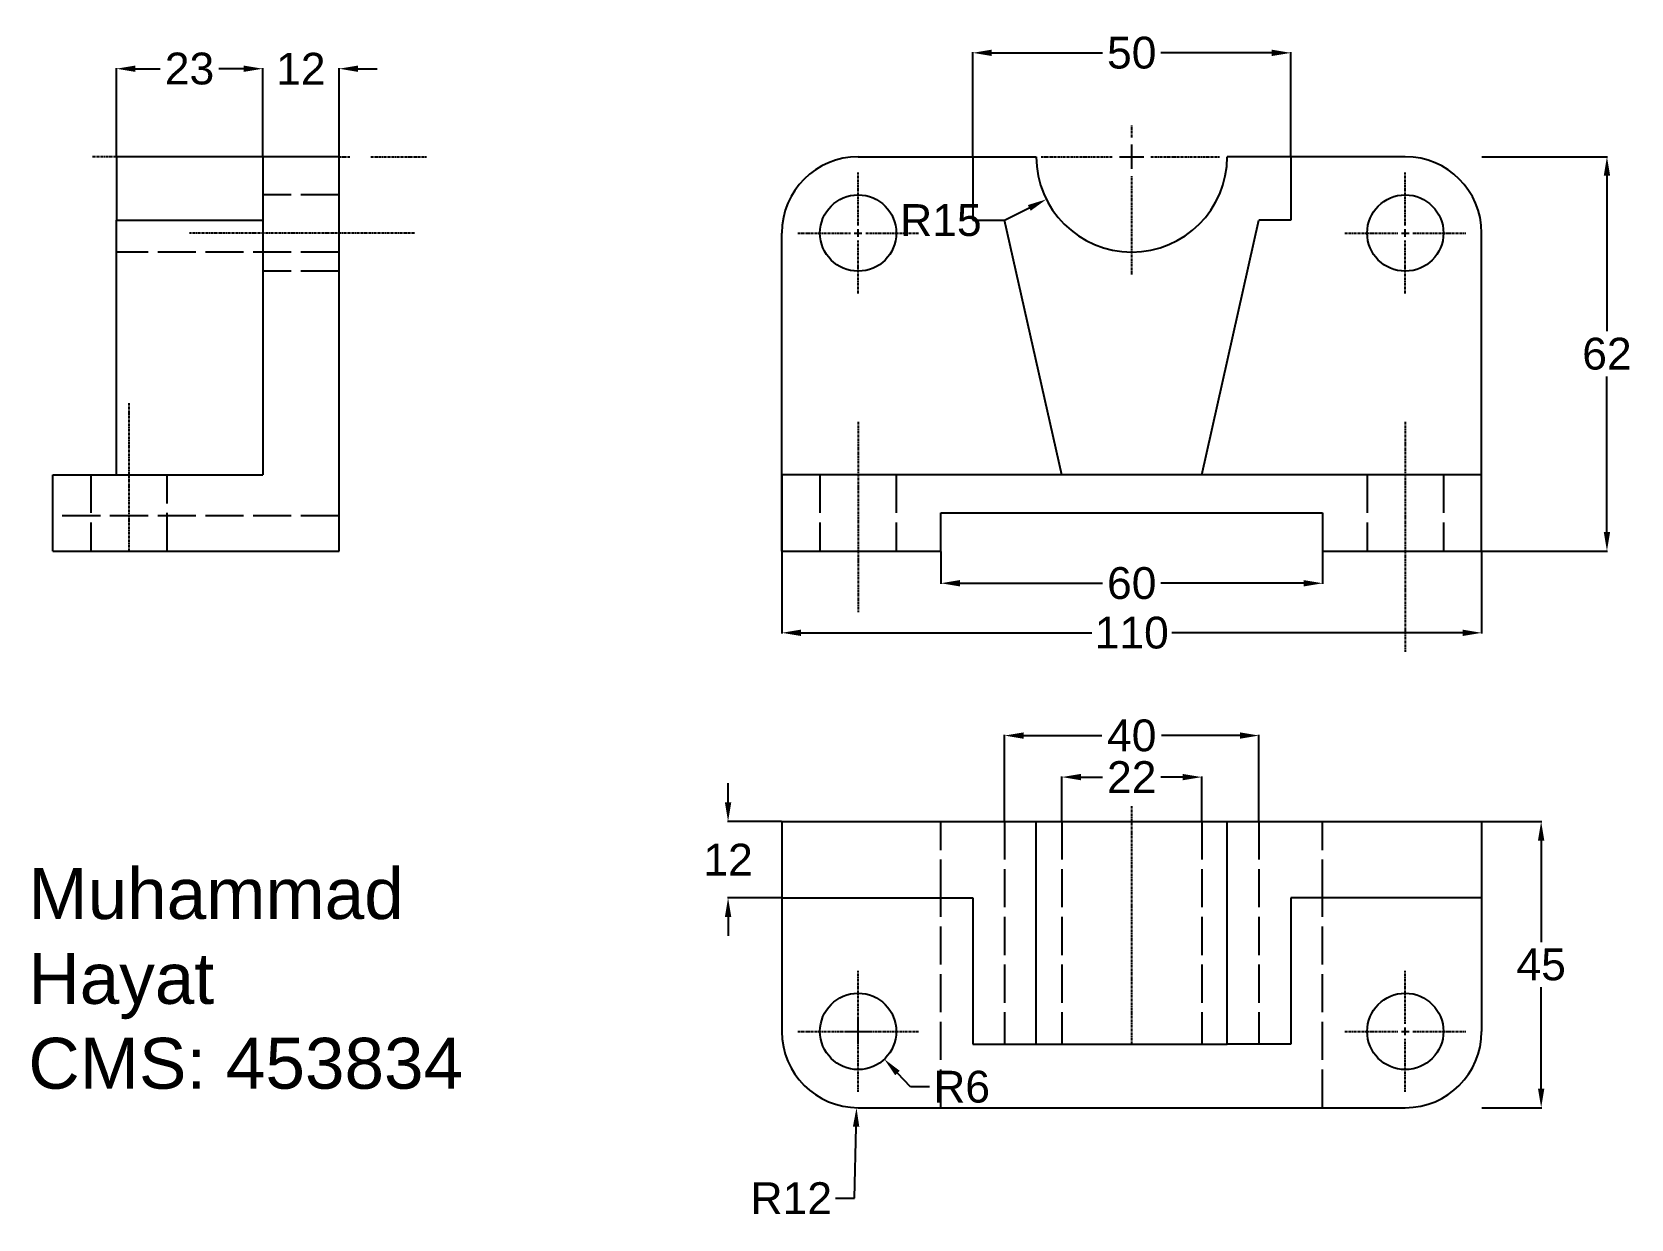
# Model space of a CAD drawing. Header units: inches. Extents: x -433 to 411, y -257 to 253.
# Drawn here: x 116.8 to 368.2, y -257.5 to -70.9 of the extents above; entities that cross this region are included whole.
import ezdxf

# ---------------------------------------------------------------- set-up
doc = ezdxf.new("R2010")
doc.units = ezdxf.units.IN
doc.header["$MEASUREMENT"] = 0
doc.linetypes.add('AM_ISO02W050', pattern=[7.5, 6, -1.5])
doc.linetypes.add('CENTER2', pattern=[1.125, 0.75, -0.125, 0.125, -0.125])
doc.layers.add('Center lines', color=80, linetype='CENTER2')
doc.layers.add('Centre Line', color=100, linetype='CENTER2', plot=False)
doc.layers.add('Hidden Line', color=7, linetype='AM_ISO02W050', plot=False)
doc.layers.add('Dimensions', color=7, linetype='Continuous', true_color=0xffffff)
doc.styles.get("Standard").update_dxf_attribs({"font": 'arial.ttf'})
doc.dimstyles.new('000001CC1E3200C8', dxfattribs={"dimtxt": 5, "dimasz": 3.001, "dimexe": 0.1, "dimexo": 0.05, "dimgap": 1, "dimtad": 0, "dimtih": 1, "dimtoh": 1, "dimdec": 0, "dimzin": 7, "dimdsep": 46, "dimtxsty": 'Standard', "dimcen": 1.9, "dimclrd": 30, "dimclre": 30, "dimclrt": 3, "dimadec": 0, "dimazin": 2, "dimtp": 0.1, "dimtm": 0.1, "dimtfac": 0.71, "dimtdec": 0, "dimtix": 1, "dimtofl": 0, "dimtmove": 1, "dimatfit": 2, "dimfxl": 1, "dimtolj": 1, "dimtzin": 7, "dimlwd": -1, "dimlwe": -1, "dimarcsym": 0})

# ---------------------------------------------------------------- blocks, each defined once
blk = doc.blocks.new('*U84')
at = {"layer": 'Center lines', "color": 0, "linetype": 'CENTER2', "ltscale": 0.5, "transparency": 16777216}
for p, q in [((0, 1.2), (0, 9.5)), ((-9.5, 0), (-1.199999999999999, 0)), ((1.2, 0), (9.5, 0)), ((0, -9.5), (0, -1.199999999999999))]:
    blk.add_line(p, q, dxfattribs=at)
at = {"layer": 'Center lines', "color": 0, "linetype": 'Continuous', "ltscale": 0.5, "transparency": 16777216}
for p, q in [((-0.6000000000000001, 0), (0.6000000000000001, 0)), ((0, -0.6000000000000001), (0, 0.6000000000000001))]:
    blk.add_line(p, q, dxfattribs=at)
blk = doc.blocks.new('*U86')
at = {"layer": 'Center lines', "color": 0, "linetype": 'CENTER2', "ltscale": 0.5, "transparency": 16777216}
for p, q in [((0, 1.2), (0, 9.5)), ((-9.5, 0), (-1.199999999999999, 0)), ((1.2, 0), (9.5, 0)), ((0, -9.5), (0, -1.199999999999999))]:
    blk.add_line(p, q, dxfattribs=at)
at = {"layer": 'Center lines', "color": 0, "linetype": 'Continuous', "ltscale": 0.5, "transparency": 16777216}
for p, q in [((-0.6000000000000001, 0), (0.6000000000000001, 0)), ((0, -0.6000000000000001), (0, 0.6000000000000001))]:
    blk.add_line(p, q, dxfattribs=at)
blk = doc.blocks.new('*U87')
at = {"layer": 'Center lines', "color": 0, "linetype": 'CENTER2', "ltscale": 0.5, "transparency": 16777216}
for p, q in [((0, 3), (0, 5)), ((-14.25648309229928, 0), (-3, 0)), ((3, 0), (13.84890824588092, 0)), ((0, -18.5), (0, -3))]:
    blk.add_line(p, q, dxfattribs=at)
at = {"layer": 'Center lines', "color": 0, "linetype": 'Continuous', "ltscale": 0.5, "transparency": 16777216}
for p, q in [((-1.5, 0), (1.5, 0)), ((0, -1.5), (0, 1.5))]:
    blk.add_line(p, q, dxfattribs=at)
blk = doc.blocks.new('*U88')
at = {"layer": 'Center lines', "color": 0, "linetype": 'CENTER2', "ltscale": 0.5, "transparency": 16777216}
for p, q in [((0, 1.2), (0, 9.5)), ((-9.5, 0), (-1.199999999999999, 0)), ((1.2, 0), (9.5, 0)), ((0, -9.5), (0, -1.199999999999999))]:
    blk.add_line(p, q, dxfattribs=at)
at = {"layer": 'Center lines', "color": 0, "linetype": 'Continuous', "ltscale": 0.5, "transparency": 16777216}
for p, q in [((-0.6000000000000001, 0), (0.6000000000000001, 0)), ((0, -0.6000000000000001), (0, 0.6000000000000001))]:
    blk.add_line(p, q, dxfattribs=at)
blk = doc.blocks.new('*U89')
at = {"layer": 'Center lines', "color": 0, "linetype": 'CENTER2', "ltscale": 0.5, "transparency": 16777216}
for p, q in [((0, 1.2), (0, 9.5)), ((-9.5, 0), (-1.199999999999999, 0)), ((1.2, 0), (9.5, 0)), ((0, -9.5), (0, -1.199999999999999))]:
    blk.add_line(p, q, dxfattribs=at)
at = {"layer": 'Center lines', "color": 0, "linetype": 'Continuous', "ltscale": 0.5, "transparency": 16777216}
for p, q in [((-0.6000000000000001, 0), (0.6000000000000001, 0)), ((0, -0.6000000000000001), (0, 0.6000000000000001))]:
    blk.add_line(p, q, dxfattribs=at)
blk = doc.blocks.new('*U90')
at = {"layer": 'Center lines', "color": 0, "linetype": 'CENTER2', "ltscale": 0.5, "transparency": 16777216}
blk.add_line((0, 14.30809777338139), (0, -15.57724505185229), dxfattribs=at)
blk = doc.blocks.new('*U91')
at = {"layer": 'Center lines', "color": 0, "linetype": 'CENTER2', "ltscale": 0.5, "transparency": 16777216}
blk.add_line((0, 17.15432112176243), (0, -19.07724505185229), dxfattribs=at)
blk = doc.blocks.new('*D94')
at = {"layer": 'Dimensions', "color": 30, "linetype": 'ByBlock', "transparency": 16777216}
for p, q in [((264.6984468691999, -90.42261820611311), (264.6984468691999, -74.05000037882238)), ((267.6994468691998, -74.15000037882237), (285.1258002116282, -74.15000037882237)), ((311.6974468691999, -74.15000037882237), (294.2710935267715, -74.15000037882237)), ((314.6984468691999, -90.42261820611311), (314.6984468691999, -74.05000037882238))]:
    blk.add_line(p, q, dxfattribs=at)
at = {"layer": 'Dimensions', "color": 30, "transparency": 16777216}
for points in [[(267.6994468691998, -73.6498337121557), (267.6994468691998, -74.65016704548904), (264.6984468691999, -74.15000037882237)], [(311.6974468691999, -73.6498337121557), (311.6974468691999, -74.65016704548904), (314.6984468691999, -74.15000037882237)]]:
    blk.add_solid(points, dxfattribs=at)
at = {"layer": 'Dimensions', "color": 3, "transparency": 16777216, "insert": (289.6984468691999, -74.15000037882237), "char_height": 5, "attachment_point": 5}
blk.add_mtext('\\A1;50', dxfattribs=at)
blk = doc.blocks.new('*D95')
at = {"layer": 'Dimensions', "color": 30, "transparency": 16777216}
for p, q in [((287.7984468691999, -90.47261820611311), (291.5984468691998, -90.47261820611315)), ((289.6984468691999, -92.37261820611313), (289.6984468691999, -88.57261820611312))]:
    blk.add_line(p, q, dxfattribs=at)
at = {"layer": 'Dimensions', "color": 30, "linetype": 'ByBlock', "transparency": 16777216}
for p, q in [((266.6974468691999, -100.4726182061131), (269.6984468691999, -100.4726182061131)), ((269.6984468691999, -100.4726182061131), (273.5978630040094, -98.52291013870831))]:
    blk.add_line(p, q, dxfattribs=at)
at = {"layer": 'Dimensions', "color": 30, "transparency": 16777216}
blk.add_solid([(273.3741816706602, -98.07554747200987), (273.8215443373587, -98.97027280540678), (276.2820390042002, -97.18082213861294)], dxfattribs=at)
at = {"layer": 'Dimensions', "color": 3, "transparency": 16777216, "insert": (259.7049502798411, -100.4726182061131), "char_height": 5, "attachment_point": 5}
blk.add_mtext('\\A1;R15', dxfattribs=at)
blk = doc.blocks.new('*D96')
at = {"layer": 'Dimensions', "color": 30, "linetype": 'ByBlock', "transparency": 16777216}
for p, q in [((234.6984468691999, -152.5226182061131), (234.6984468691999, -165.4209417936882)), ((344.6984468691999, -152.5226182061131), (344.6984468691999, -165.4209417936882)), ((237.6994468691999, -165.3209417936882), (283.4187742907551, -165.3209417936882)), ((341.6974468691999, -165.3209417936882), (295.9781194476446, -165.3209417936882))]:
    blk.add_line(p, q, dxfattribs=at)
at = {"layer": 'Dimensions', "color": 30, "transparency": 16777216}
for points in [[(237.6994468691999, -164.8207751270216), (237.6994468691999, -165.8211084603549), (234.6984468691999, -165.3209417936882)], [(341.6974468691999, -164.8207751270216), (341.6974468691999, -165.8211084603549), (344.6984468691999, -165.3209417936882)]]:
    blk.add_solid(points, dxfattribs=at)
at = {"layer": 'Dimensions', "color": 3, "transparency": 16777216, "insert": (289.6984468691999, -165.3209417936882), "char_height": 5, "attachment_point": 5}
blk.add_mtext('\\A1;110', dxfattribs=at)
blk = doc.blocks.new('*D97')
at = {"layer": 'Dimensions', "color": 30, "linetype": 'ByBlock', "transparency": 16777216}
for p, q in [((259.6984468691999, -152.5226182061118), (259.6984468691999, -157.6321826216254)), ((319.6984468691999, -152.5226182061118), (319.6984468691999, -157.6321826216254)), ((262.6994468691998, -157.5321826216255), (285.1121576468261, -157.5321826216255)), ((316.6974468691999, -157.5321826216255), (294.2847360915737, -157.5321826216255))]:
    blk.add_line(p, q, dxfattribs=at)
at = {"layer": 'Dimensions', "color": 30, "transparency": 16777216}
for points in [[(262.6994468691998, -157.0320159549588), (262.6994468691998, -158.0323492882921), (259.6984468691999, -157.5321826216255)], [(316.6974468691999, -157.0320159549588), (316.6974468691999, -158.0323492882921), (319.6984468691999, -157.5321826216255)]]:
    blk.add_solid(points, dxfattribs=at)
at = {"layer": 'Dimensions', "color": 3, "transparency": 16777216, "insert": (289.6984468691999, -157.5321826216255), "char_height": 5, "attachment_point": 5}
blk.add_mtext('\\A1;60', dxfattribs=at)
blk = doc.blocks.new('*D98')
at = {"layer": 'Dimensions', "color": 30, "linetype": 'ByBlock', "transparency": 16777216}
for p, q in [((344.7484468691991, -90.47261820611314), (364.4871497222346, -90.47261820611313)), ((364.3871497222345, -93.47361820611313), (364.3871497222345, -117.9197532675047)), ((364.3871497222346, -149.4716182061132), (364.3871497222345, -125.0254831447216)), ((344.7484468692, -152.4726182061132), (364.4871497222346, -152.4726182061132))]:
    blk.add_line(p, q, dxfattribs=at)
at = {"layer": 'Dimensions', "color": 30, "transparency": 16777216}
for points in [[(363.8869830555679, -93.47361820611313), (364.8873163889012, -93.47361820611313), (364.3871497222345, -90.47261820611313)], [(363.886983055568, -149.4716182061132), (364.8873163889012, -149.4716182061132), (364.3871497222346, -152.4726182061132)]]:
    blk.add_solid(points, dxfattribs=at)
at = {"layer": 'Dimensions', "color": 3, "transparency": 16777216, "insert": (364.3871497222345, -121.4726182061132), "char_height": 5, "attachment_point": 5}
blk.add_mtext('\\A1;62', dxfattribs=at)
blk = doc.blocks.new('*D99')
at = {"layer": 'Dimensions', "color": 30, "linetype": 'ByBlock', "transparency": 16777216}
for p, q in [((226.254262491988, -191.9709838042398), (226.254262491988, -188.9699838042398)), ((234.6484468691991, -194.9719838042398), (226.154262491988, -194.9719838042398)), ((234.6484468691991, -206.9719838042398), (226.154262491988, -206.9719838042398)), ((226.254262491988, -209.9729838042398), (226.254262491988, -212.9739838042398))]:
    blk.add_line(p, q, dxfattribs=at)
at = {"layer": 'Dimensions', "color": 30, "transparency": 16777216}
for points in [[(225.7540958253213, -191.9709838042398), (226.7544291586547, -191.9709838042398), (226.254262491988, -194.9719838042398)], [(225.7540958253213, -209.9729838042398), (226.7544291586547, -209.9729838042398), (226.254262491988, -206.9719838042398)]]:
    blk.add_solid(points, dxfattribs=at)
at = {"layer": 'Dimensions', "color": 3, "transparency": 16777216, "insert": (226.2542624919879, -200.9719838042398), "char_height": 5, "attachment_point": 5}
blk.add_mtext('\\A1;12', dxfattribs=at)
blk = doc.blocks.new('*D100')
at = {"layer": 'Dimensions', "color": 30, "linetype": 'ByBlock', "transparency": 16777216}
for p, q in [((344.7484468691991, -194.9719838042398), (354.1485966962462, -194.9719838042398)), ((354.0485966962461, -197.9729838042398), (354.0485966962461, -213.929350789233)), ((354.0485966962461, -236.9709838042398), (354.0485966962461, -221.0146168192466)), ((344.7484468692, -239.9719838042398), (354.1485966962462, -239.9719838042398))]:
    blk.add_line(p, q, dxfattribs=at)
at = {"layer": 'Dimensions', "color": 30, "transparency": 16777216}
for points in [[(353.5484300295795, -197.9729838042398), (354.5487633629128, -197.9729838042398), (354.0485966962461, -194.9719838042398)], [(353.5484300295795, -236.9709838042398), (354.5487633629128, -236.9709838042398), (354.0485966962461, -239.9719838042398)]]:
    blk.add_solid(points, dxfattribs=at)
at = {"layer": 'Dimensions', "color": 3, "transparency": 16777216, "insert": (354.048596696246, -217.4719838042399), "char_height": 5, "attachment_point": 5}
blk.add_mtext('\\A1;45', dxfattribs=at)
blk = doc.blocks.new('*D101')
at = {"layer": 'Dimensions', "color": 30, "transparency": 16777216}
for p, q in [((246.6984468691988, -229.8719838042395), (246.6984468691987, -226.0719838042395)), ((244.7984468691988, -227.9719838042395), (248.5984468691988, -227.9719838042395))]:
    blk.add_line(p, q, dxfattribs=at)
at = {"layer": 'Dimensions', "color": 30, "linetype": 'ByBlock', "transparency": 16777216}
for p, q in [((246.1345720152019, -254.1910292931861), (246.3759053332962, -242.9695158664709)), ((243.1335720152019, -254.1910292931861), (246.1345720152019, -254.1910292931861))]:
    blk.add_line(p, q, dxfattribs=at)
at = {"layer": 'Dimensions', "color": 30, "transparency": 16777216}
blk.add_solid([(245.8758542953793, -242.9587616150961), (246.8759563712132, -242.9802701178457), (246.4404308415452, -239.9692096389692)], dxfattribs=at)
at = {"layer": 'Dimensions', "color": 3, "transparency": 16777216, "insert": (236.1854137614503, -254.1910292931861), "char_height": 5, "attachment_point": 5}
blk.add_mtext('\\A1;R12', dxfattribs=at)
blk = doc.blocks.new('*D93')
at = {"layer": 'Dimensions', "color": 30, "transparency": 16777216}
for p, q in [((246.6984468691971, -229.871983804241), (246.6984468691971, -226.071983804241)), ((244.7984468691971, -227.971983804241), (248.5984468691971, -227.971983804241))]:
    blk.add_line(p, q, dxfattribs=at)
at = {"layer": 'Dimensions', "color": 30, "linetype": 'ByBlock', "transparency": 16777216}
for p, q in [((254.9326500545047, -236.7038737430276), (252.8737562235509, -234.5205374902116)), ((257.9336500545047, -236.7038737430276), (254.9326500545047, -236.7038737430276))]:
    blk.add_line(p, q, dxfattribs=at)
at = {"layer": 'Dimensions', "color": 30, "transparency": 16777216}
blk.add_solid([(253.2376455990202, -234.177388518386), (252.5098668480816, -234.8636864620372), (250.8148623925972, -232.3372012373956)], dxfattribs=at)
at = {"layer": 'Dimensions', "color": 3, "transparency": 16777216, "insert": (262.9633226329495, -236.7038737430276), "char_height": 5, "attachment_point": 5}
blk.add_mtext('\\A1;R6', dxfattribs=at)
blk = doc.blocks.new('*D102')
at = {"layer": 'Dimensions', "color": 30, "linetype": 'ByBlock', "transparency": 16777216}
for p, q in [((278.6984468691999, -194.9219838042392), (278.6984468691999, -187.9010388193095)), ((281.6994468691998, -188.0010388193095), (285.1002204026241, -188.0010388193095)), ((297.6974468691999, -188.0010388193095), (294.2966733357756, -188.0010388193095)), ((300.6984468691999, -194.9219838042392), (300.6984468691999, -187.9010388193095))]:
    blk.add_line(p, q, dxfattribs=at)
at = {"layer": 'Dimensions', "color": 30, "transparency": 16777216}
for points in [[(281.6994468691998, -187.5008721526429), (281.6994468691998, -188.5012054859762), (278.6984468691999, -188.0010388193095)], [(297.6974468691999, -187.5008721526429), (297.6974468691999, -188.5012054859762), (300.6984468691999, -188.0010388193095)]]:
    blk.add_solid(points, dxfattribs=at)
at = {"layer": 'Dimensions', "color": 3, "transparency": 16777216, "insert": (289.6984468691999, -188.0010388193095), "char_height": 5, "attachment_point": 5}
blk.add_mtext('\\A1;22', dxfattribs=at)
blk = doc.blocks.new('*D103')
at = {"layer": 'Dimensions', "color": 30, "linetype": 'ByBlock', "transparency": 16777216}
for p, q in [((269.6984468691999, -194.9219838042392), (269.6984468691999, -181.3748942850238)), ((272.6994468691998, -181.4748942850238), (285.0251862962122, -181.4748942850238)), ((306.6974468691999, -181.4748942850238), (294.3717074421876, -181.4748942850238)), ((309.6984468691999, -194.9219838042392), (309.6984468691999, -181.3748942850238))]:
    blk.add_line(p, q, dxfattribs=at)
at = {"layer": 'Dimensions', "color": 30, "transparency": 16777216}
for points in [[(272.6994468691998, -180.9747276183571), (272.6994468691998, -181.9750609516904), (269.6984468691999, -181.4748942850238)], [(306.6974468691999, -180.9747276183571), (306.6974468691999, -181.9750609516904), (309.6984468691999, -181.4748942850238)]]:
    blk.add_solid(points, dxfattribs=at)
at = {"layer": 'Dimensions', "color": 3, "transparency": 16777216, "insert": (289.6984468691999, -181.4748942850238), "char_height": 5, "attachment_point": 5}
blk.add_mtext('\\A1;40', dxfattribs=at)
blk = doc.blocks.new('*U92')
at = {"layer": 'Center lines', "color": 0, "linetype": 'CENTER2', "ltscale": 0.5, "transparency": 16777216}
blk.add_line((0, -5.999999999999796), (0, 17.24611595023405), dxfattribs=at)
blk = doc.blocks.new('*D104')
at = {"layer": 'Dimensions', "color": 30, "linetype": 'ByBlock', "transparency": 16777216}
for p, q in [((130.1069261956727, -90.42261820611175), (130.1069261956727, -76.54783383615487)), ((133.1079261956727, -76.64783383615486), (136.9831199200929, -76.64783383615486)), ((150.1059261956727, -76.64783383615486), (146.2307324712525, -76.64783383615486)), ((153.1069261956727, -90.42261820611175), (153.1069261956727, -76.54783383615487))]:
    blk.add_line(p, q, dxfattribs=at)
at = {"layer": 'Dimensions', "color": 30, "transparency": 16777216}
for points in [[(133.1079261956727, -76.14766716948819), (133.1079261956727, -77.14800050282153), (130.1069261956727, -76.64783383615486)], [(150.1059261956727, -76.14766716948819), (150.1059261956727, -77.14800050282153), (153.1069261956727, -76.64783383615486)]]:
    blk.add_solid(points, dxfattribs=at)
at = {"layer": 'Dimensions', "color": 3, "transparency": 16777216, "insert": (141.6069261956727, -76.64783383615486), "char_height": 5, "attachment_point": 5}
blk.add_mtext('\\A1;23', dxfattribs=at)
blk = doc.blocks.new('*D105')
at = {"layer": 'Dimensions', "color": 30, "linetype": 'ByBlock', "transparency": 16777216}
for p, q in [((150.1059261956727, -76.64783383615486), (147.1049261956727, -76.64783383615486)), ((153.1069261956727, -90.42261820611175), (153.1069261956727, -76.54783383615487)), ((165.1069261956727, -90.42261820611175), (165.1069261956727, -76.54783383615487)), ((168.1079261956727, -76.64783383615486), (171.1089261956727, -76.64783383615486))]:
    blk.add_line(p, q, dxfattribs=at)
at = {"layer": 'Dimensions', "color": 30, "transparency": 16777216}
for points in [[(150.1059261956727, -76.14766716948819), (150.1059261956727, -77.14800050282153), (153.1069261956727, -76.64783383615486)], [(168.1079261956727, -76.14766716948819), (168.1079261956727, -77.14800050282153), (165.1069261956727, -76.64783383615486)]]:
    blk.add_solid(points, dxfattribs=at)
at = {"layer": 'Dimensions', "color": 3, "transparency": 16777216, "insert": (159.1069261956727, -76.64783383615486), "char_height": 5, "attachment_point": 5}
blk.add_mtext('\\A1;12', dxfattribs=at)

msp = doc.modelspace()

# ---------------------------------------------------------------- linework, layer by layer
for p, q in [((153.1069261956727, -90.47261820611175), (130.1069261956727, -90.47261820611175)), ((130.1069261956727, -90.47261820611175), (130.1069261956727, -100.4726182061117)), ((165.1069261956727, -90.47261820611175), (153.1069261956727, -90.47261820611175)), ((153.1069261956727, -90.47261820611175), (153.1069261956727, -140.4726182061117)), ((165.1069261956727, -152.4726182061117), (165.1069261956727, -90.47261820611175)), ((246.6984468691999, -90.47261820611311), (264.6984468691999, -90.47261820611311)), ((264.6984468691999, -90.47261820611311), (264.6984468691999, -100.4726182061131)), ((264.6984468691999, -90.47261820611311), (274.6984468691999, -90.47261820611311)), ((314.6984468691999, -90.47261820611311), (304.6984468691999, -90.47261820611311)), ((332.6984468691999, -90.47261820611311), (314.6984468691999, -90.47261820611311)), ((314.6984468691999, -90.47261820611311), (314.6984468691999, -100.4726182061131)), ((130.1069261956727, -100.4726182061117), (153.1069261956727, -100.4726182061117)), ((130.1069261956727, -140.4726182061117), (130.1069261956727, -100.4726182061117)), ((264.6984468691999, -100.4726182061131), (269.6984468691999, -100.4726182061131)), ((278.6984468691999, -140.4726182061122), (269.6984468691999, -100.4726182061131)), ((300.6984468691999, -140.4726182061122), (309.6984468691999, -100.4726182061131)), ((314.6984468691999, -100.4726182061131), (309.6984468691999, -100.4726182061131)), ((234.6984468691999, -152.4726182061131), (234.6984468691999, -102.4726182061131)), ((344.6984468691999, -152.4726182061131), (344.6984468691999, -102.4726182061131)), ((120.1069261956727, -152.4726182061117), (120.1069261956727, -140.4726182061117)), ((120.1069261956727, -140.4726182061117), (153.1069261956727, -140.4726182061117)), ((344.6984468691999, -140.4726182061122), (234.6984468691999, -140.4726182061122)), ((234.6984468691999, -140.4726182061122), (234.6984468691999, -152.4726182061122)), ((344.6984468691999, -140.4726182061122), (300.6984468691999, -140.4726182061122)), ((344.6984468691999, -152.4726182061122), (344.6984468691999, -140.4726182061122)), ((259.6984468691999, -152.4726182061117), (259.6984468691999, -146.4726182061117)), ((259.6984468691999, -146.4726182061117), (319.6984468691999, -146.4726182061117)), ((319.6984468691999, -146.4726182061117), (319.6984468691999, -152.4726182061117)), ((120.1069261956727, -152.4726182061117), (165.1069261956727, -152.4726182061117)), ((234.6984468691999, -152.4726182061117), (259.6984468691999, -152.4726182061117)), ((319.6984468691999, -152.4726182061117), (344.6984468691999, -152.4726182061117)), ((234.698446869199, -194.9719838042397), (274.698446869199, -194.9719838042392)), ((234.698446869199, -194.9719838042397), (234.698446869199, -206.9719838042397)), ((234.698446869199, -194.9719838042397), (234.698446869199, -227.9719838042397)), ((274.698446869199, -229.9719838042397), (274.698446869199, -194.9719838042397)), ((274.698446869199, -194.9719838042392), (304.698446869199, -194.9719838042392)), ((304.698446869199, -194.9719838042392), (344.698446869199, -194.9719838042397)), ((304.698446869199, -229.9719838042397), (304.698446869199, -194.9719838042397)), ((344.698446869199, -194.9719838042397), (344.698446869199, -206.9719838042397)), ((344.698446869199, -194.9719838042397), (344.698446869199, -227.9719838042397)), ((234.698446869199, -206.9719838042397), (264.698446869199, -206.9719838042397)), ((234.698446869199, -206.9719838042397), (234.698446869199, -227.9719838042392)), ((264.698446869199, -206.9719838042397), (264.698446869199, -229.9719838042397)), ((344.698446869199, -206.9719838042397), (314.698446869199, -206.9719838042397)), ((314.698446869199, -206.9719838042397), (314.698446869199, -229.9719838042397)), ((344.698446869199, -206.9719838042397), (344.698446869199, -227.9719838042397)), ((264.698446869199, -229.9719838042397), (274.698446869199, -229.9719838042397)), ((274.698446869199, -229.9719838042397), (304.698446869199, -229.9719838042397)), ((314.698446869199, -229.9719838042397), (304.698446869199, -229.9719838042397)), ((246.698446869199, -239.9719838042397), (332.698446869199, -239.9719838042397)), ((246.698446869199, -239.9719838042397), (259.698446869199, -239.9719838042397))]:
    msp.add_line(p, q)
for centre in [(246.6984468691999, -102.4726182061131), (332.6984468691999, -102.4726182061131), (246.698446869199, -227.9719838042397), (332.698446869199, -227.9719838042397)]:
    msp.add_circle(centre, 6)
for centre, radius, start, end in [((246.6984468691999, -102.4726182061131), 12, 90, 180), ((289.6984468691999, -90.47261820611311), 15, 180, 0), ((332.6984468691999, -102.4726182061131), 12, 0, 90), ((246.698446869199, -227.9719838042397), 12, 180, 270), ((332.698446869199, -227.9719838042397), 12, 270, 0)]:
    msp.add_arc(centre, radius, start, end)
at = {"layer": 'Center lines', "linetype": 'CENTER2', "ltscale": 0.5}
for p, q in [((130.1069261956727, -90.47261820611175), (126.3159460259876, -90.47261820611175)), ((165.1069261956727, -90.47261820611175), (166.8169453553519, -90.47261820611175)), ((170.081206413327, -90.47261820611175), (178.9067970815586, -90.47261820611175)), ((176.9858825261445, -102.4726182061127), (141.6069261956727, -102.4726182061131)), ((289.698446869199, -229.9719838042397), (289.6984468691971, -192.584372152643))]:
    msp.add_line(p, q, dxfattribs=at)
at = {"layer": 'Hidden Line'}
for p, q in [((165.1069261956727, -96.47261820611175), (153.1069261956727, -96.47261820611175)), ((165.1069261956727, -105.4726182061127), (130.1069261956727, -105.4726182061127)), ((165.1069261956727, -108.4726182061117), (153.1069261956727, -108.4726182061117)), ((126.1069261956727, -140.4726182061117), (126.1069261956727, -152.4726182061117)), ((138.1069261956727, -152.4726182061117), (138.1069261956727, -140.4726182061117)), ((240.6984468691999, -140.4726182061122), (240.6984468691999, -152.4726182061117)), ((252.6984468691999, -140.4726182061122), (252.6984468691999, -152.4726182061117)), ((326.6984468691999, -140.4726182061122), (326.6984468691999, -152.4726182061117)), ((338.6984468691999, -140.4726182061122), (338.6984468691999, -152.4726182061117)), ((165.1069261956718, -146.9066524638911), (120.1069261956727, -146.9066524638911)), ((259.698446869199, -206.9719838042397), (259.698446869199, -194.9719838042392)), ((269.6984468691999, -194.9719838042392), (269.6984468691999, -229.9719838042397)), ((278.6984468691999, -194.9719838042392), (278.6984468691999, -229.9719838042397)), ((300.6984468691999, -194.9719838042392), (300.6984468691999, -229.9719838042397)), ((309.6984468691999, -194.9719838042392), (309.6984468691999, -229.9719838042397)), ((319.698446869199, -206.9719838042397), (319.698446869199, -194.9719838042392)), ((259.698446869199, -239.9719838042397), (259.698446869199, -206.9719838042397)), ((319.698446869199, -239.9719838042397), (319.698446869199, -206.9719838042397))]:
    msp.add_line(p, q, dxfattribs=at)

# ---------------------------------------------------------------- block references
at = {"layer": 'Center lines', "linetype": 'CENTER2', "ltscale": 0.5}
for name, p in [('*U87', (289.6984468691999, -90.47261820611311)), ('*U86', (246.6984468691999, -102.4726182061131)), ('*U84', (332.6984468691999, -102.4726182061131)), ('*U92', (132.1069261956727, -146.4726182061117)), ('*U90', (246.6984468691999, -146.472618206112)), ('*U91', (332.6984468691999, -149.3124942090462)), ('*U88', (246.698446869199, -227.9719838042397)), ('*U89', (332.698446869199, -227.9719838042397))]:
    msp.add_blockref(name, p, dxfattribs=at)

# ---------------------------------------------------------------- texts
at = {"layer": 'Centre Line', "insert": (116.28026978866, -202.3143290232292), "char_height": 8, "attachment_point": 1}
msp.add_mtext_dynamic_manual_height_columns('Muhammad Hayat\\PCMS: 453834', width=70.55607511382004, gutter_width=1, heights=[0], dxfattribs=at)

# ---------------------------------------------------------------- dimensions: what is measured, and where the dimension line sits
at = {"layer": 'Dimensions'}
for base, p1, p2, picture, middle in [((314.6984468691999, -74.15000037882237), (264.6984468691999, -90.47261820611311), (314.6984468691999, -90.47261820611311), '*D94', (289.6984468691999, -74.15000037882237)), ((153.1069261956727, -76.64783383615486), (130.1069261956727, -90.47261820611175), (153.1069261956727, -90.47261820611175), '*D104', (141.6069261956727, -76.64783383615486)), ((165.1069261956727, -76.64783383615486), (153.1069261956727, -90.47261820611175), (165.1069261956727, -90.47261820611175), '*D105', (159.1069261956727, -76.64783383615486)), ((344.6984468691999, -165.3209417936882), (234.6984468691999, -152.4726182061131), (344.6984468691999, -152.4726182061131), '*D96', (289.6984468691999, -165.3209417936882)), ((319.6984468691999, -157.5321826216255), (259.6984468691999, -152.4726182061117), (319.6984468691999, -152.4726182061117), '*D97', (289.6984468691999, -157.5321826216255)), ((309.6984468691999, -181.4748942850238), (269.6984468691999, -194.9719838042392), (309.6984468691999, -194.9719838042392), '*D103', (289.6984468691999, -181.4748942850238)), ((300.6984468691999, -188.0010388193095), (278.6984468691999, -194.9719838042392), (300.6984468691999, -194.9719838042392), '*D102', (289.6984468691999, -188.0010388193095))]:
    dim = msp.add_linear_dim(base=base, p1=p1, p2=p2, dimstyle='000001CC1E3200C8', dxfattribs=at)
    dim.commit()
    dim.dimension.update_dxf_attribs({"geometry": picture, "text_midpoint": middle})
for center, mpoint, picture, middle in [((289.6984468691999, -90.47261820611313), (276.2820390042002, -97.18082213861294), '*D95', (269.6984468691999, -100.4726182061131)), ((246.6984468691988, -227.9719838042395), (246.4404308415452, -239.9692096389692), '*D101', (246.134572015202, -254.1910292931861))]:
    dim = msp.add_radius_dim(center=center, mpoint=mpoint, dimstyle='000001CC1E3200C8', dxfattribs=at)
    dim.commit()
    dim.dimension.update_dxf_attribs({"geometry": picture, "text_midpoint": middle, "dimtype": 164})
for base, p1, p2, picture, middle in [((364.3871497222345, -90.47261820611313), (344.6984468691999, -152.4726182061131), (344.698446869199, -90.47261820611311), '*D98', (364.3871497222345, -121.4726182061132)), ((226.254262491988, -194.9719838042398), (234.698446869199, -206.9719838042397), (234.698446869199, -194.9719838042397), '*D99', (226.2542624919879, -200.9719838042398)), ((354.0485966962461, -239.9719838042398), (344.698446869199, -194.9719838042397), (344.6984468691999, -239.9719838042397), '*D100', (354.048596696246, -217.4719838042399))]:
    dim = msp.add_linear_dim(base=base, p1=p1, p2=p2, angle=90, dimstyle='000001CC1E3200C8', dxfattribs=at)
    dim.commit()
    dim.dimension.update_dxf_attribs({"geometry": picture, "text_midpoint": middle})
dim = msp.add_radius_dim(center=(246.6984468691971, -227.9719838042411), mpoint=(250.8148623925972, -232.3372012373956), dimstyle='000001CC1E3200C8', dxfattribs=at)
dim.commit()
dim.dimension.update_dxf_attribs({"geometry": '*D93', "text_midpoint": (262.9633226329495, -236.7038737430276)})

doc.saveas('drawing.dxf')
